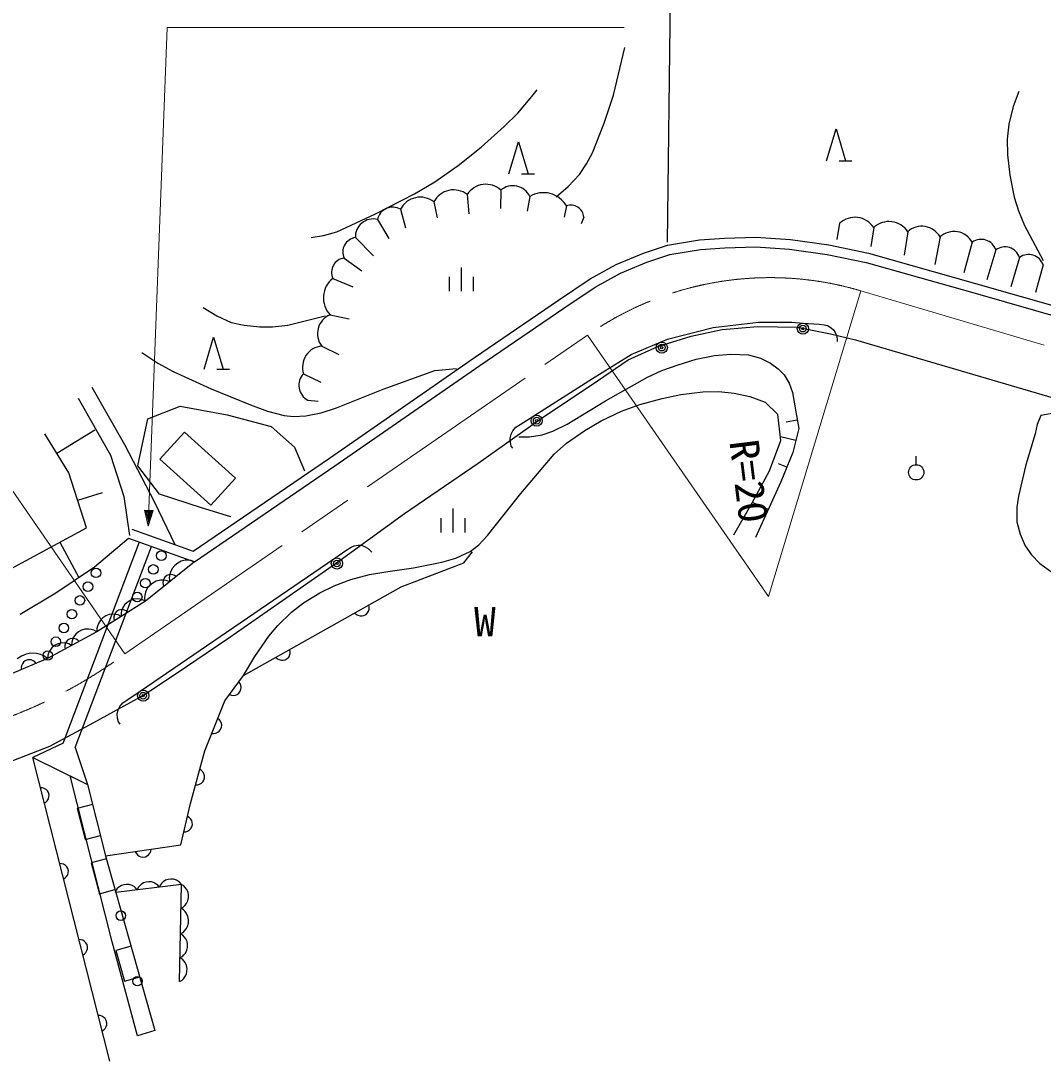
# Model space of a CAD drawing. Units: millimetres, scale not verified. Extents: x 40000 to 680000, y 20000 to 380000.
# Drawn here: x 84686 to 148861, y 254873 to 320132 of the extents above; entities that cross this region are included whole.
import ezdxf
from ezdxf.enums import TextEntityAlignment as Align

# ---------------------------------------------------------------- set-up
doc = ezdxf.new("R2010")
doc.units = ezdxf.units.MM
doc.header["$LTSCALE"] = 1000
doc.linetypes.add('CHAIN', pattern=[18.5, 12, -1.5, 3.5, -1.5])
for name, color, linetype, lineweight in [('M-BGD', 7, 'Continuous', 25), ('M-BGD-EXST', 7, 'Continuous', 25), ('M-BMK', 2, 'CHAIN', 13), ('M-STR-HTXT', 7, 'Continuous', 13)]:
    doc.layers.add(name, color=color, linetype=linetype, lineweight=lineweight)
doc.styles.add('ＭＳ ゴシック', font='')
doc.styles.get('ＭＳ ゴシック').set_extended_font_data('MS Gothic')

msp = doc.modelspace()

# ---------------------------------------------------------------- linework, layer by layer
at = {"layer": 'M-BGD'}
for p, q in [((135259, 311356), (135859, 313356)), ((135859, 313356), (136459, 311356)), ((115323, 310530), (115923, 312530)), ((115923, 312530), (116523, 310530)), ((136059, 311356), (136859, 311356)), ((116123, 310530), (116923, 310530)), ((114817, 309508), (114792, 308367)), ((110610, 308776), (110821, 307771)), ((112707, 309236), (112807, 308020)), ((116628, 309111), (116479, 308193)), ((108514, 308317), (108836, 307151)), ((118936, 308516), (118787, 307821)), ((107074, 307672), (107794, 306481)), ((120028, 307821), (119854, 307399)), ((136083, 307433), (135898, 306418)), ((138222, 307166), (138039, 305974)), ((140362, 306898), (140141, 305434)), ((105685, 306531), (106826, 305389)), ((123769, 305562), (125273, 306064)), ((125273, 306064), (127289, 306385)), ((127289, 306385), (128861, 306501)), ((128861, 306501), (130832, 306558)), ((130832, 306558), (132994, 306414)), ((132994, 306414), (135399, 306071)), ((135399, 306071), (137887, 305556)), ((142383, 306571), (142069, 304836)), ((144403, 306245), (143881, 304316)), ((122057, 304837), (123769, 305562)), ((123981, 305001), (125416, 305479)), ((125416, 305479), (127358, 305789)), ((127358, 305789), (128878, 305901)), ((128878, 305901), (130821, 305958)), ((130821, 305958), (132932, 305817)), ((132932, 305817), (135296, 305479)), ((135296, 305479), (137745, 304973)), ((137887, 305556), (144609, 303663)), ((145889, 305769), (145328, 303892)), ((104977, 305253), (106082, 304446)), ((120432, 303938), (122057, 304837)), ((122320, 304297), (123981, 305001)), ((137745, 304973), (144444, 303087)), ((147375, 305294), (146832, 303448)), ((148861, 304818), (148374, 303082)), ((112322, 304667), (112322, 303167)), ((120744, 303424), (122320, 304297)), ((104270, 303975), (105536, 303454)), ((111572, 304067), (111572, 303167)), ((113072, 304067), (113072, 303167)), ((118443, 302616), (120432, 303938)), ((144609, 303663), (152350, 301440)), ((118775, 302116), (120744, 303424)), ((144444, 303087), (152184, 300863)), ((113159, 299009), (118443, 302616)), ((104097, 301692), (105288, 301444)), ((113497, 298513), (118775, 302116)), ((125285, 300164), (128142, 300892)), ((128142, 300892), (131000, 301228)), ((128716, 300770), (130952, 300956)), ((130952, 300956), (133421, 300909)), ((131000, 301228), (133073, 301228)), ((133073, 301228), (133801, 301172)), ((133421, 300909), (135517, 300490)), ((133801, 301172), (134798, 301096)), ((134798, 301096), (135117, 301071)), ((135117, 301071), (135314, 301016)), ((135314, 301016), (135544, 300878)), ((135544, 300878), (135694, 300746)), ((96187, 298288), (96787, 300288)), ((96787, 300288), (97387, 298288)), ((124663, 299698), (126759, 300350)), ((126759, 300350), (128716, 300770)), ((135517, 300490), (137069, 300117)), ((135694, 300746), (135802, 300577)), ((135802, 300577), (135903, 300329)), ((135903, 300329), (135927, 300126)), ((103575, 299731), (104642, 299210)), ((122800, 298860), (124663, 299698)), ((122988, 299211), (125285, 300164)), ((135927, 300126), (135918, 300007)), ((137069, 300117), (156168, 294528)), ((104064, 292702), (113159, 299009)), ((120579, 297699), (122988, 299211)), ((96987, 298288), (97787, 298288)), ((104405, 292208), (113497, 298513)), ((120890, 297555), (122800, 298860)), ((102434, 297994), (103526, 297473)), ((116881, 295345), (120579, 297699)), ((89145, 297158), (91185, 293548)), ((117350, 295180), (120890, 297555)), ((88281, 296452), (90322, 292881)), ((102707, 296332), (103352, 296282)), ((92653, 295167), (94682, 295967)), ((94682, 295967), (97632, 295413)), ((92039, 292217), (92653, 295167)), ((97632, 295413), (100398, 294676)), ((113390, 292385), (117350, 295180)), ((116037, 294809), (116881, 295345)), ((132394, 293802), (132213, 295438)), ((133426, 295082), (132735, 294966)), ((133337, 295614), (133516, 294550)), ((86953, 293003), (89342, 294484)), ((94960, 294328), (93420, 292634)), ((98159, 291454), (94960, 294328)), ((100398, 294676), (101874, 293385)), ((115469, 294210), (115574, 294419)), ((115574, 294419), (115767, 294637)), ((115767, 294637), (116037, 294809)), ((133516, 294550), (133142, 293055)), ((87707, 291786), (86198, 294221)), ((115408, 293934), (115469, 294210)), ((115414, 293701), (115408, 293934)), ((115476, 293456), (115414, 293701)), ((131681, 291900), (132394, 293802)), ((133329, 293802), (132368, 294043)), ((91185, 293548), (93069, 289937)), ((101874, 293385), (102488, 291910)), ((115561, 293321), (115476, 293456)), ((133142, 293055), (132394, 291220)), ((90322, 292881), (91146, 290291)), ((93420, 292634), (96619, 289743)), ((95513, 286865), (104064, 292702)), ((108778, 289217), (113390, 292385)), ((140891, 292289), (140891, 292829)), ((88805, 288322), (87707, 291786)), ((93391, 290434), (92039, 292217)), ((95598, 286196), (104405, 292208)), ((130594, 289895), (131681, 291900)), ((132768, 292138), (132249, 292349)), ((96619, 289743), (98159, 291454)), ((132394, 291220), (130797, 287721)), ((88256, 290054), (89817, 290549)), ((96034, 289574), (93391, 290434)), ((91146, 290291), (91499, 287857)), ((93069, 289937), (94354, 287282)), ((129438, 287891), (130594, 289895)), ((131596, 289470), (130608, 289921)), ((97878, 289021), (96034, 289574)), ((104493, 286143), (108778, 289217)), ((111808, 289544), (111808, 288044)), ((111058, 288944), (111058, 288044)), ((112558, 288944), (112558, 288044)), ((82117, 284721), (88805, 288322)), ((91653, 288255), (95513, 286865)), ((87133, 287422), (88322, 285213)), ((87348, 274828), (92146, 287452)), ((88096, 274543), (92894, 287167)), ((89319, 285887), (91449, 287690)), ((91449, 287690), (95598, 286196)), ((91449, 287690), (95598, 286196)), ((105421, 287125), (105608, 287204)), ((105608, 287204), (105874, 287240)), ((105874, 287240), (106074, 287231)), ((106074, 287231), (106263, 287167)), ((106263, 287167), (106498, 287036)), ((104330, 286381), (105156, 286944)), ((105156, 286944), (105421, 287125)), ((106498, 287036), (106644, 286893)), ((106644, 286893), (106711, 286794)), ((112498, 286135), (113046, 286820)), ((86884, 284241), (89319, 285887)), ((92172, 278088), (104330, 286381)), ((95598, 286196), (92508, 283727)), ((94349, 285966), (94186, 285785)), ((94536, 286115), (94349, 285966)), ((94749, 286234), (94536, 286115)), ((95011, 286290), (94749, 286234)), ((95211, 286296), (95011, 286290)), ((95379, 286278), (95211, 286296)), ((95598, 286196), (95379, 286278)), ((100626, 283441), (104493, 286143)), ((108569, 284617), (112498, 286135)), ((93728, 285240), (93660, 285133)), ((93853, 285339), (93728, 285240)), ((93972, 285383), (93853, 285339)), ((94088, 285399), (93972, 285383)), ((94023, 285347), (94005, 285179)), ((94074, 285541), (94023, 285347)), ((94186, 285785), (94074, 285541)), ((94228, 285383), (94088, 285399)), ((94338, 285342), (94228, 285383)), ((94444, 285274), (94338, 285342)), ((92624, 284536), (92511, 284292)), ((92786, 284717), (92624, 284536)), ((92974, 284867), (92786, 284717)), ((93186, 284985), (92974, 284867)), ((93449, 285041), (93186, 284985)), ((93649, 285048), (93449, 285041)), ((93619, 285024), (93603, 284884)), ((93603, 284884), (93619, 284768)), ((93660, 285133), (93619, 285024)), ((93619, 284768), (93663, 284649)), ((93817, 285029), (93649, 285048)), ((94036, 284948), (93817, 285029)), ((94005, 285179), (94036, 284948)), ((98663, 279060), (108569, 284617)), ((84655, 282904), (86884, 284241)), ((92461, 284099), (92442, 283930)), ((92442, 283930), (92474, 283699)), ((92511, 284292), (92461, 284099)), ((92508, 283727), (89456, 281806)), ((91079, 283295), (91014, 283127)), ((91204, 283501), (91079, 283295)), ((91368, 283647), (91204, 283501)), ((91550, 283762), (91368, 283647)), ((91752, 283846), (91550, 283762)), ((91993, 283870), (91752, 283846)), ((92172, 283855), (91993, 283870)), ((92321, 283821), (92172, 283855)), ((92508, 283727), (92321, 283821)), ((97738, 281438), (100626, 283441)), ((106511, 283096), (106549, 283232)), ((106552, 283348), (106528, 283473)), ((106549, 283232), (106552, 283348)), ((89844, 282688), (89680, 282543)), ((90027, 282803), (89844, 282688)), ((90229, 282888), (90027, 282803)), ((90469, 282911), (90229, 282888)), ((90649, 282897), (90469, 282911)), ((90558, 282877), (90527, 282740)), ((90527, 282740), (90529, 282623)), ((90529, 282623), (90559, 282500)), ((90611, 282982), (90558, 282877)), ((90691, 283079), (90611, 282982)), ((90798, 282863), (90649, 282897)), ((90826, 283164), (90691, 283079)), ((90985, 282768), (90798, 282863)), ((90949, 283195), (90826, 283164)), ((91066, 283197), (90949, 283195)), ((91014, 283127), (90980, 282978)), ((90980, 282978), (90985, 282768)), ((91204, 283166), (91066, 283197)), ((91308, 283113), (91204, 283166)), ((91405, 283033), (91308, 283113)), ((105656, 282983), (105750, 282898)), ((105750, 282898), (105851, 282840)), ((105851, 282840), (105987, 282802)), ((105987, 282802), (106104, 282799)), ((106104, 282799), (106228, 282822)), ((106228, 282822), (106368, 282901)), ((106368, 282901), (106453, 282994)), ((106453, 282994), (106511, 283096)), ((88709, 281973), (88502, 281902)), ((88951, 281982), (88709, 281973)), ((89129, 281956), (88951, 281982)), ((89275, 281913), (89129, 281956)), ((89491, 282168), (89457, 282019)), ((89457, 282019), (89461, 281809)), ((89555, 282336), (89491, 282168)), ((89680, 282543), (89555, 282336)), ((89456, 281806), (86370, 280126)), ((87642, 281297), (87556, 281204)), ((87782, 281373), (87642, 281297)), ((87907, 281395), (87782, 281373)), ((87927, 281302), (87884, 281155)), ((88023, 281390), (87907, 281395)), ((88002, 281465), (87927, 281302)), ((88140, 281664), (88002, 281465)), ((88159, 281350), (88023, 281390)), ((88313, 281798), (88140, 281664)), ((88260, 281291), (88159, 281350)), ((88352, 281205), (88260, 281291)), ((88502, 281902), (88313, 281798)), ((89456, 281806), (89275, 281913)), ((95083, 279621), (97738, 281438)), ((86502, 280624), (86431, 280469)), ((86632, 280811), (86502, 280624)), ((86795, 280938), (86632, 280811)), ((86974, 281036), (86795, 280938)), ((87170, 281103), (86974, 281036)), ((87398, 281111), (87170, 281103)), ((87566, 281087), (87398, 281111)), ((87456, 280968), (87452, 280851)), ((87452, 280851), (87474, 280727)), ((87496, 281104), (87456, 280968)), ((87556, 281204), (87496, 281104)), ((87704, 281046), (87566, 281087)), ((87875, 280945), (87704, 281046)), ((87884, 281155), (87875, 280945)), ((101600, 280570), (101576, 280694)), ((86370, 280126), (84003, 279131)), ((84725, 280281), (84458, 280112)), ((85013, 280402), (84725, 280281)), ((84950, 279985), (84855, 279901)), ((85098, 280047), (84950, 279985)), ((85321, 280475), (85013, 280402)), ((85224, 280056), (85098, 280047)), ((85339, 280040), (85224, 280056)), ((85669, 280452), (85321, 280475)), ((85470, 279986), (85339, 280040)), ((85564, 279917), (85470, 279986)), ((85921, 280388), (85669, 280452)), ((86125, 280305), (85921, 280388)), ((86370, 280126), (86125, 280305)), ((86390, 280331), (86382, 280133)), ((86431, 280469), (86390, 280331)), ((100704, 280205), (100797, 280119)), ((100797, 280119), (100899, 280062)), ((100899, 280062), (101035, 280023)), ((101035, 280023), (101151, 280020)), ((101151, 280020), (101276, 280044)), ((101276, 280044), (101415, 280122)), ((101415, 280122), (101500, 280216)), ((101500, 280216), (101558, 280317)), ((101558, 280317), (101596, 280453)), ((101596, 280453), (101600, 280570)), ((84733, 279676), (84716, 279561)), ((84716, 279561), (84726, 279435)), ((84786, 279807), (84733, 279676)), ((84855, 279901), (84786, 279807)), ((85647, 279822), (85564, 279917)), ((92428, 277851), (95083, 279621)), ((97491, 277472), (98663, 279060)), ((98447, 278565), (98374, 278668)), ((91346, 277525), (92172, 278088)), ((98368, 277952), (98463, 278081)), ((98492, 278457), (98447, 278565)), ((98463, 278081), (98502, 278201)), ((98513, 278317), (98492, 278457)), ((98502, 278201), (98513, 278317)), ((89260, 276127), (92428, 277851)), ((91081, 277345), (91346, 277525)), ((96244, 274334), (97491, 277472)), ((97781, 277864), (97901, 277824)), ((97901, 277824), (98017, 277813)), ((98017, 277813), (98157, 277834)), ((98157, 277834), (98264, 277879)), ((98264, 277879), (98368, 277952)), ((90745, 276631), (90798, 276909)), ((90798, 276909), (90895, 277121)), ((90895, 277121), (91081, 277345)), ((86512, 274637), (89260, 276127)), ((90759, 276398), (90745, 276631)), ((90828, 276155), (90759, 276398)), ((90918, 276023), (90828, 276155)), ((97149, 276286), (97052, 276368)), ((97220, 276193), (97149, 276286)), ((97276, 276064), (97220, 276193)), ((97295, 275948), (97276, 276064)), ((96683, 275438), (96809, 275431)), ((96809, 275431), (96924, 275450)), ((96924, 275450), (97054, 275506)), ((97054, 275506), (97147, 275577)), ((97147, 275577), (97228, 275673)), ((97228, 275673), (97288, 275822)), ((97288, 275822), (97295, 275948)), ((87348, 274828), (85431, 273927)), ((83879, 273604), (86512, 274637)), ((88096, 274543), (88872, 272226)), ((95337, 271045), (96244, 274334)), ((90271, 254873), (85431, 273927)), ((85431, 273927), (88872, 272226)), ((96028, 273101), (95923, 273171)), ((96109, 273017), (96028, 273101)), ((96178, 272894), (96109, 273017)), ((96210, 272781), (96178, 272894)), ((90422, 262358), (87780, 272765)), ((87780, 272765), (88872, 272226)), ((88872, 272226), (90006, 267764)), ((95657, 272207), (95784, 272214)), ((95784, 272214), (95896, 272245)), ((95896, 272245), (96019, 272315)), ((96019, 272315), (96103, 272396)), ((96103, 272396), (96174, 272501)), ((96174, 272501), (96216, 272655)), ((96216, 272655), (96210, 272781)), ((86039, 272020), (85913, 272030)), ((86151, 271987), (86039, 272020)), ((86273, 271915), (86151, 271987)), ((86355, 271832), (86273, 271915)), ((86424, 271726), (86355, 271832)), ((86463, 271571), (86424, 271726)), ((86454, 271445), (86463, 271571)), ((86159, 271060), (86266, 271129)), ((86266, 271129), (86348, 271212)), ((86348, 271212), (86420, 271333)), ((86420, 271333), (86454, 271445)), ((89192, 270964), (88223, 270718)), ((94732, 268436), (95337, 271045)), ((88223, 270718), (88716, 268779)), ((95255, 270162), (95147, 270228)), ((95339, 270081), (95255, 270162)), ((95414, 269961), (95339, 270081)), ((95359, 269460), (95425, 269568)), ((95449, 269850), (95414, 269961)), ((95425, 269568), (95461, 269724)), ((95461, 269724), (95449, 269850)), ((88716, 268779), (89685, 269026)), ((94921, 269253), (95047, 269265)), ((95047, 269265), (95158, 269301)), ((95158, 269301), (95278, 269376)), ((95278, 269376), (95359, 269460)), ((90006, 267764), (94732, 268436)), ((90059, 267575), (89095, 267306)), ((90006, 267764), (90649, 265458)), ((91874, 268030), (91930, 267917)), ((91930, 267917), (92004, 267826)), ((92004, 267826), (92117, 267741)), ((92117, 267741), (92224, 267696)), ((92224, 267696), (92349, 267673)), ((92349, 267673), (92507, 267696)), ((92507, 267696), (92620, 267752)), ((92620, 267752), (92711, 267826)), ((92711, 267826), (92796, 267939)), ((92796, 267939), (92841, 268046)), ((92841, 268046), (92864, 268171)), ((87249, 267257), (87123, 267266)), ((87361, 267223), (87249, 267257)), ((87482, 267151), (87361, 267223)), ((87565, 267069), (87482, 267151)), ((87633, 266962), (87565, 267069)), ((87673, 266807), (87633, 266962)), ((89095, 267306), (89632, 265380)), ((87369, 266297), (87476, 266365)), ((87476, 266365), (87558, 266448)), ((87558, 266448), (87630, 266570)), ((87630, 266570), (87664, 266681)), ((87664, 266681), (87673, 266807)), ((93941, 266274), (93778, 266226)), ((94108, 266294), (93941, 266274)), ((94278, 266286), (94108, 266294)), ((94455, 266222), (94278, 266286)), ((89632, 265380), (90596, 265648)), ((94769, 265950), (90649, 265458)), ((90739, 265695), (90666, 265601)), ((90841, 265791), (90739, 265695)), ((90997, 265895), (90841, 265791)), ((91161, 265942), (90997, 265895)), ((91328, 265962), (91161, 265942)), ((91498, 265954), (91328, 265962)), ((91675, 265891), (91498, 265954)), ((91796, 265821), (91675, 265891)), ((91889, 265747), (91796, 265821)), ((91989, 265618), (91889, 265747)), ((92056, 265767), (91989, 265618)), ((92129, 265861), (92056, 265767)), ((92231, 265957), (92129, 265861)), ((92388, 266060), (92231, 265957)), ((92551, 266108), (92388, 266060)), ((92718, 266128), (92551, 266108)), ((92888, 266120), (92718, 266128)), ((93065, 266057), (92888, 266120)), ((93186, 265987), (93065, 266057)), ((93279, 265913), (93186, 265987)), ((93379, 265784), (93279, 265913)), ((93446, 265933), (93379, 265784)), ((93520, 266026), (93446, 265933)), ((93621, 266123), (93520, 266026)), ((93778, 266226), (93621, 266123)), ((94576, 266152), (94455, 266222)), ((94669, 266079), (94576, 266152)), ((94656, 259863), (94769, 265950)), ((94769, 265950), (94669, 266079)), ((94918, 265869), (94770, 265962)), ((95006, 265777), (94918, 265869)), ((95094, 265656), (95006, 265777)), ((95181, 265474), (95094, 265656)), ((90666, 265601), (90599, 265452)), ((90649, 265458), (93106, 256801)), ((95171, 264934), (95204, 265114)), ((95207, 265294), (95181, 265474)), ((95204, 265114), (95207, 265294)), ((94742, 264462), (94893, 264549)), ((94900, 264363), (94742, 264462)), ((94893, 264549), (94985, 264638)), ((94994, 264265), (94900, 264363)), ((94985, 264638), (95077, 264756)), ((95077, 264756), (95171, 264934)), ((95088, 264136), (94994, 264265)), ((95180, 263942), (95088, 264136)), ((95209, 263749), (95180, 263942)), ((95205, 263557), (95209, 263749)), ((94874, 262955), (94971, 263050)), ((94971, 263050), (95070, 263176)), ((95070, 263176), (95169, 263366)), ((95169, 263366), (95205, 263557)), ((88459, 262493), (88333, 262503)), ((88571, 262460), (88459, 262493)), ((88692, 262387), (88571, 262460)), ((88775, 262305), (88692, 262387)), ((92010, 256460), (90422, 262358)), ((94712, 262862), (94874, 262955)), ((94860, 262770), (94712, 262862)), ((94949, 262678), (94860, 262770)), ((95036, 262556), (94949, 262678)), ((95123, 262375), (95036, 262556)), ((95150, 262194), (95123, 262375)), ((88768, 261684), (88840, 261806)), ((88843, 262199), (88775, 262305)), ((88840, 261806), (88873, 261918)), ((88883, 262044), (88843, 262199)), ((88873, 261918), (88883, 262044)), ((91604, 262091), (90642, 261818)), ((90642, 261818), (91188, 259894)), ((95019, 261657), (95113, 261835)), ((95113, 261835), (95146, 262014)), ((95146, 262014), (95150, 262194)), ((88579, 261533), (88685, 261602)), ((88685, 261602), (88768, 261684)), ((94684, 261363), (94836, 261450)), ((94832, 261270), (94684, 261363)), ((94921, 261178), (94832, 261270)), ((94836, 261450), (94927, 261538)), ((95008, 261057), (94921, 261178)), ((94927, 261538), (95019, 261657)), ((95095, 260875), (95008, 261057)), ((95085, 260335), (95118, 260514)), ((95122, 260694), (95095, 260875)), ((95118, 260514), (95122, 260694)), ((91188, 259894), (92150, 260168)), ((94656, 259863), (94808, 259950)), ((94808, 259950), (94899, 260038)), ((94899, 260038), (94992, 260157)), ((94992, 260157), (95085, 260335)), ((89669, 257730), (89543, 257739)), ((89780, 257696), (89669, 257730)), ((89902, 257624), (89780, 257696)), ((89985, 257542), (89902, 257624)), ((90053, 257435), (89985, 257542)), ((90050, 257042), (90083, 257154)), ((90092, 257280), (90053, 257435)), ((90083, 257154), (90092, 257280)), ((89789, 256770), (89895, 256838)), ((89895, 256838), (89977, 256921)), ((89977, 256921), (90050, 257042)), ((93106, 256801), (92010, 256460))]:
    msp.add_line(p, q, dxfattribs=at)
for points in [[(118299, 309086), (119053, 309745), (119750, 310496), (120203, 311158), (120563, 311860), (121307, 313708), (121892, 315459), (122593, 318449)], [(102902, 306545), (103696, 306661), (104515, 306893), (106945, 308021), (109400, 309279), (110668, 310036), (112149, 311060), (113576, 312200), (115028, 313499), (115883, 314342), (116765, 315378), (117090, 315800)], [(147339, 315688), (146984, 314753), (146705, 313655), (146607, 312718), (146620, 311719), (146761, 310442), (147036, 309064), (147301, 308213), (147697, 307296), (148857, 305101)], [(96135, 302141), (96987, 301631), (97896, 301214), (98704, 301037), (99695, 300946), (100494, 300941), (101439, 301051), (103796, 301631)], [(92284, 299332), (93280, 298663), (94247, 298131), (96634, 297053), (99105, 296049), (100164, 295652), (101210, 295379), (101808, 295315), (102586, 295350), (103541, 295545), (104497, 295845), (107435, 297034), (110674, 298203), (112031, 298332)], [(115953, 294040), (116611, 294040), (117401, 294170), (118084, 294395), (118986, 294824), (121389, 296291), (124024, 297777), (124927, 298205), (125946, 298562), (127084, 298908), (128225, 299132), (129260, 299217), (130353, 299177), (131125, 298961), (131738, 298662), (132225, 298308), (132594, 297919), (132917, 297410), (133127, 296823), (133337, 295614)], [(98663, 279060), (99376, 280266), (100248, 281524), (100817, 282195), (101681, 283029), (102435, 283620), (103454, 284258), (104354, 284698), (105406, 285089), (106567, 285395), (107726, 285594), (109345, 285814), (111106, 286174), (111984, 286426), (112893, 286838), (113429, 287253), (113978, 287841), (116063, 290475), (118159, 292955), (118942, 293629), (120085, 294438), (121120, 295039), (122386, 295637), (123537, 296054), (124949, 296445), (126123, 296692), (127491, 296865), (128492, 296884), (129459, 296785), (130439, 296567), (131403, 296213), (132213, 295438)], [(149648, 295534), (148707, 295369), (148479, 294812), (148352, 294223), (147772, 292272), (147310, 290321), (147200, 289634), (147211, 288701), (147412, 287941), (147733, 287208), (148116, 286643), (148646, 286100), (149461, 285509)]]:
    msp.add_lwpolyline(points, dxfattribs=at)
for centre, radius in [((133775, 300823), 350), ((133775, 300823), 210), ((133775, 300823), 70), ((124918, 299633), 350), ((124918, 299633), 210), ((124918, 299633), 70), ((117069, 295050), 350), ((117069, 295050), 210), ((117069, 295050), 70), ((140891, 291809), 480), ((93507, 286583), 300), ((93003, 285719), 300), ((104527, 286092), 350), ((104527, 286092), 210), ((104527, 286092), 70), ((89404, 285503), 300), ((88900, 284639), 300), ((92500, 284855), 300), ((88397, 283775), 300), ((91996, 283991), 300), ((87893, 282912), 300), ((87389, 282048), 300), ((86885, 281184), 300), ((86381, 280320), 300), ((92369, 277799), 350), ((92369, 277799), 210), ((92369, 277799), 70), ((90962, 264002), 300), ((92008, 259890), 300)]:
    msp.add_circle(centre, radius, dxfattribs=at)
for centre, radius, start, end in [((111852, 308125), 1402, 52.39068, 152.30772), ((113875, 308498), 1381, 47.01026, 147.73728), ((115573, 308631), 1159, 24.50741, 130.76761), ((117490, 307681), 1670, 30.007, 121.05241), ((109755, 307666), 1402, 52.39068, 152.30772), ((108036, 307455), 986, 61.01544, 167.27564), ((119221, 307759), 809, 4.39871, 110.65891), ((106808, 306580), 1124, 76.27056, 182.53076), ((137039, 306394), 1412, 33.11339, 132.63658), ((139179, 306127), 1412, 33.11339, 132.63658), ((141245, 305948), 1298, 28.73745, 132.88488), ((143266, 305621), 1298, 28.73745, 132.88488), ((105810, 305626), 913, 97.90984, 204.17004), ((144968, 305450), 975, 19.12523, 125.38543), ((146454, 304974), 975, 19.12523, 125.38543), ((147939, 304499), 975, 19.12523, 125.38543), ((105103, 304349), 913, 97.90984, 204.17004), ((105241, 302753), 1560, 128.46125, 222.83659), ((104588, 300512), 1279, 112.62869, 217.59878), ((103698, 298407), 1330, 95.30442, 198.07432), ((103194, 297265), 1053, 136.19348, 242.45369)]:
    msp.add_arc(centre, radius, start, end, dxfattribs=at)
at = {"layer": 'M-BGD-EXST'}
msp.add_line((125471, 323058), (125254, 306255), dxfattribs=at)
at = {"layer": 'M-BMK'}
for p, q in [((137410, 303195), (158773, 296872)), ((91216, 280417), (120266, 300418))]:
    msp.add_line(p, q, dxfattribs=at)
for centre, radius, start, end in [((131719, 284022), 20000, 73.46994, 124.93607), ((73373, 304533), 30000, 272.34714, 306.49631)]:
    msp.add_arc(centre, radius, start, end, dxfattribs=at)
at = {"layer": 'M-STR-HTXT'}
for p, q in [((92686, 288434), (93872, 319708)), ((93872, 319708), (122555, 319708)), ((73995, 305402), (91216, 280417)), ((131614, 284018), (137410, 303195)), ((120266, 300418), (131614, 284018)), ((92686, 288434), (92444, 289444)), ((92444, 289444), (93004, 289423)), ((92696, 288714), (92522, 289401)), ((92522, 289401), (92922, 289386)), ((92702, 288874), (92601, 289358)), ((92601, 289358), (92841, 289349)), ((92712, 289114), (92679, 289315)), ((92679, 289315), (92759, 289312)), ((93004, 289423), (92686, 288434)), ((92922, 289386), (92696, 288714)), ((92841, 289349), (92702, 288874)), ((92759, 289312), (92712, 289114))]:
    msp.add_line(p, q, dxfattribs=at)

# ---------------------------------------------------------------- texts
at = {"layer": 'M-BGD', "style": 'ＭＳ ゴシック', "width": 1.1}
msp.add_text('W', height=1833, dxfattribs=at).set_placement((113134, 280975), align=Align.BOTTOM_LEFT)
at = {"layer": 'M-STR-HTXT', "style": 'ＭＳ ゴシック', "width": 1.05}
msp.add_text('R=20', height=1833, rotation=277.1, dxfattribs=at).set_placement((128615, 293680), align=Align.BOTTOM_LEFT)

doc.saveas('drawing.dxf')
